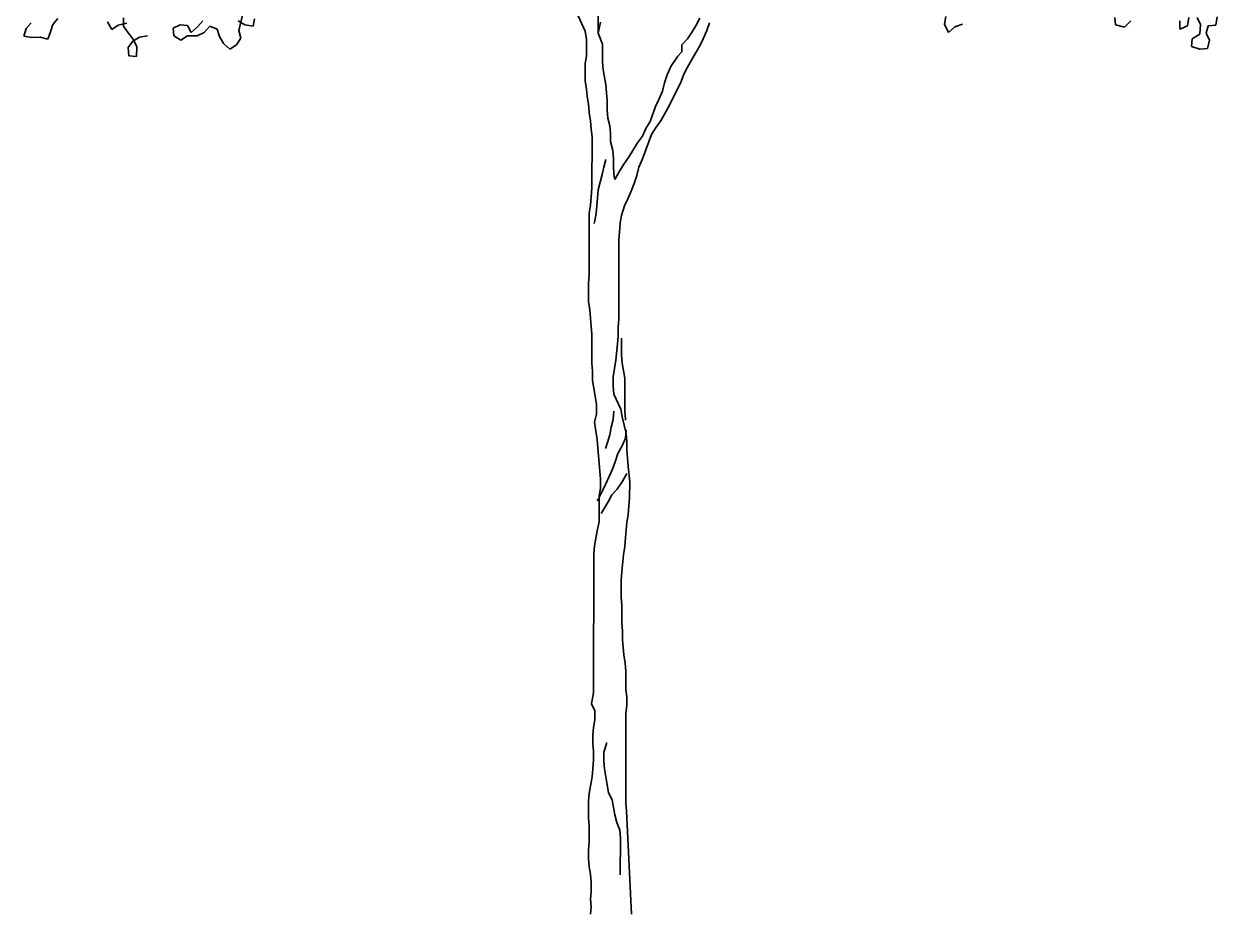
# Model space of a CAD drawing. Header units: millimetres. Extents: x 3675 to 7804, y -1257 to 3701.
# Drawn here: x 4450.6 to 4770.5, y -734.4 to -495.5 of the extents above; entities that cross this region are included whole.
import ezdxf

# ---------------------------------------------------------------- set-up
doc = ezdxf.new("R2010")
doc.units = ezdxf.units.MM
doc.layers.add('L-shrub', color=74, linetype='Continuous', lineweight=35)

# ---------------------------------------------------------------- blocks, each defined once
blk = doc.blocks.new('a4')
for p, q in [((-0.7946, 1.3366), (-0.8022, 1.328)), ((-0.6966, 1.3256), (-0.6966, 1.3376)), ((-0.5186, 1.3437), (-0.5248, 1.319)), ((-0.5011, 1.3365), (-0.5031, 1.3252)), ((-0.0081, 1.318), (-0.0183, 1.3407)), ((0.0115, 1.3437), (0.0115, 1.3149)), ((0.1577, 1.3271), (0.1629, 1.3374)), ((0.5277, 1.3284), (0.5298, 1.3398)), ((0.7821, 1.3385), (0.7831, 1.3272)), ((0.8902, 1.326), (0.8923, 1.3384)), ((0.9046, 1.3384), (0.9098, 1.3281)), ((0.9324, 1.327), (0.9345, 1.3394)), ((-0.8452, 1.3106), (-0.842, 1.3219)), ((-0.842, 1.3219), (-0.8344, 1.3306)), ((-0.8022, 1.328), (-0.8054, 1.3167)), ((-0.7141, 1.3205), (-0.7206, 1.3317)), ((-0.7044, 1.3267), (-0.7141, 1.3205)), ((-0.6917, 1.3298), (-0.7044, 1.3267)), ((-0.6896, 1.3153), (-0.6966, 1.3256)), ((-0.6226, 1.3222), (-0.6123, 1.3273)), ((-0.6216, 1.3109), (-0.6226, 1.3222)), ((-0.6123, 1.3273), (-0.601, 1.3263)), ((-0.601, 1.3263), (-0.5958, 1.316)), ((-0.5958, 1.316), (-0.5865, 1.3242)), ((-0.5865, 1.3242), (-0.5783, 1.3335)), ((-0.568, 1.3252), (-0.5763, 1.316)), ((-0.5567, 1.3211), (-0.568, 1.3252)), ((-0.5536, 1.3098), (-0.5567, 1.3211)), ((-0.5155, 1.3272), (-0.5258, 1.3334)), ((-0.5248, 1.319), (-0.5217, 1.3077)), ((-0.5031, 1.3252), (-0.5155, 1.3272)), ((-0.006, 1.3056), (-0.0081, 1.318)), ((0.0115, 1.3149), (0.0146, 1.3314)), ((0.0146, 1.3314), (0.0115, 1.3149)), ((0.1515, 1.3168), (0.1577, 1.3271)), ((0.1732, 1.3189), (0.168, 1.3065)), ((0.1773, 1.3302), (0.1732, 1.3189)), ((0.5339, 1.3161), (0.5277, 1.3284)), ((0.5432, 1.3243), (0.5339, 1.3161)), ((0.5545, 1.3284), (0.5432, 1.3243)), ((0.7831, 1.3272), (0.7965, 1.3241)), ((0.7965, 1.3241), (0.8058, 1.3333)), ((0.8789, 1.3333), (0.8789, 1.3209)), ((0.8789, 1.3209), (0.8902, 1.326)), ((0.9098, 1.3281), (0.9087, 1.3137)), ((0.918, 1.3147), (0.9211, 1.326)), ((0.9211, 1.326), (0.9324, 1.327)), ((-0.8334, 1.3083), (-0.8452, 1.3106)), ((-0.8208, 1.3091), (-0.8334, 1.3083)), ((-0.8095, 1.3059), (-0.8208, 1.3091)), ((-0.8054, 1.3167), (-0.8095, 1.3059)), ((-0.682, 1.3059), (-0.6896, 1.3153)), ((-0.6827, 1.3028), (-0.6895, 1.2936)), ((-0.673, 1.3089), (-0.6827, 1.3028)), ((-0.6769, 1.2945), (-0.682, 1.3059)), ((-0.6608, 1.3112), (-0.673, 1.3089)), ((-0.6113, 1.3047), (-0.6216, 1.3109)), ((-0.601, 1.3108), (-0.6113, 1.3047)), ((-0.5866, 1.3108), (-0.601, 1.3108)), ((-0.5763, 1.316), (-0.5866, 1.3108)), ((-0.5474, 1.2995), (-0.5536, 1.3098)), ((-0.5382, 1.2912), (-0.5474, 1.2995)), ((-0.5217, 1.3077), (-0.5279, 1.2974)), ((-0.006, 1.2809), (-0.006, 1.3056)), ((0.0115, 1.3149), (0.0177, 1.2984)), ((0.1361, 1.2973), (0.1443, 1.3065)), ((0.1443, 1.3065), (0.1515, 1.3168)), ((0.168, 1.3065), (0.1628, 1.2962)), ((0.8974, 1.3065), (0.8963, 1.2951)), ((0.9087, 1.3137), (0.8974, 1.3065)), ((0.9231, 1.3044), (0.918, 1.3147)), ((0.92, 1.292), (0.9231, 1.3044)), ((-0.6895, 1.2936), (-0.6886, 1.2811)), ((-0.6772, 1.2802), (-0.6769, 1.2945)), ((-0.5279, 1.2974), (-0.5382, 1.2912)), ((0.0177, 1.2984), (0.0176, 1.2716)), ((0.1299, 1.2808), (0.1361, 1.287)), ((0.1361, 1.287), (0.1361, 1.2973)), ((0.1567, 1.2849), (0.1443, 1.2643)), ((0.1628, 1.2962), (0.1567, 1.2849)), ((0.8963, 1.2951), (0.9087, 1.291)), ((0.9087, 1.291), (0.92, 1.292)), ((-0.6886, 1.2811), (-0.6772, 1.2802)), ((-0.0081, 1.2696), (-0.006, 1.2809)), ((-0.0081, 1.2439), (-0.0081, 1.2696)), ((0.0176, 1.2716), (0.0187, 1.2603)), ((0.1144, 1.253), (0.1196, 1.2654)), ((0.1196, 1.2654), (0.1299, 1.2808)), ((0.1443, 1.2643), (0.1391, 1.254)), ((0.0187, 1.2603), (0.0228, 1.2377)), ((0.1103, 1.2407), (0.1144, 1.253)), ((0.1391, 1.254), (0.135, 1.2427)), ((-0.0061, 1.2315), (-0.0081, 1.2439)), ((-0.0051, 1.2202), (-0.0061, 1.2315)), ((0.0228, 1.2377), (0.0238, 1.2263)), ((0.102, 1.216), (0.1072, 1.2283)), ((0.1072, 1.2283), (0.1103, 1.2407)), ((0.135, 1.2427), (0.1175, 1.2077)), ((-0.003, 1.2088), (-0.0051, 1.2202)), ((0.0238, 1.2263), (0.0248, 1.214)), ((0.0248, 1.214), (0.0248, 1.2006)), ((0.0969, 1.2057), (0.102, 1.216)), ((-0.002, 1.1965), (-0.003, 1.2088)), ((0.0001, 1.1841), (-0.002, 1.1965)), ((0.0248, 1.2006), (0.0258, 1.1882)), ((0.0886, 1.183), (0.0969, 1.2057)), ((0.1175, 1.2077), (0.1051, 1.1851)), ((0.0011, 1.1718), (0.0001, 1.1841)), ((0.0258, 1.1882), (0.0289, 1.1769)), ((0.0289, 1.1769), (0.0299, 1.1656)), ((0.0824, 1.1727), (0.0886, 1.183)), ((0.0979, 1.1748), (0.0906, 1.1635)), ((0.1051, 1.1851), (0.0979, 1.1748)), ((0.0021, 1.1604), (0.0011, 1.1718)), ((0.002, 1.0843), (0.0021, 1.1604)), ((0.0299, 1.1656), (0.0299, 1.1532)), ((0.07, 1.1511), (0.0773, 1.1614)), ((0.0773, 1.1614), (0.0824, 1.1727)), ((0.0906, 1.1635), (0.0824, 1.1408)), ((0.0299, 1.1532), (0.033, 1.1398)), ((0.033, 1.1398), (0.034, 1.1275)), ((0.0566, 1.1295), (0.0628, 1.1398)), ((0.0628, 1.1398), (0.07, 1.1511)), ((0.0824, 1.1408), (0.0772, 1.1274)), ((0.0227, 1.1264), (0.0196, 1.1151)), ((0.034, 1.1275), (0.034, 1.1141)), ((0.0494, 1.1192), (0.0566, 1.1295)), ((0.0772, 1.1274), (0.0721, 1.1151)), ((0.0175, 1.1038), (0.0113, 1.0812)), ((0.0196, 1.1151), (0.0175, 1.1038)), ((0.034, 1.1141), (0.035, 1.1007)), ((0.036, 1.0966), (0.0432, 1.1089)), ((0.0432, 1.1089), (0.0494, 1.1192)), ((0.0721, 1.1151), (0.069, 1.1027)), ((0.035, 1.1007), (0.036, 1.0966)), ((0.0648, 1.0904), (0.0607, 1.079)), ((0.069, 1.1027), (0.0648, 1.0904)), ((-0.0001, 1.0585), (0.001, 1.0709)), ((0.001, 1.0709), (0.002, 1.0843)), ((0.0102, 1.0688), (0.0082, 1.0461)), ((0.0113, 1.0812), (0.0102, 1.0688)), ((0.0607, 1.079), (0.0556, 1.0677)), ((-0.0021, 1.0462), (-0.0001, 1.0585)), ((0.0504, 1.0574), (0.0463, 1.043)), ((0.0556, 1.0677), (0.0504, 1.0574)), ((-0.0022, 0.9555), (-0.0021, 1.0462)), ((0.0061, 1.0348), (0.0051, 1.0307)), ((0.0082, 1.0461), (0.0061, 1.0348)), ((0.0463, 1.043), (0.0442, 1.0317)), ((0.0431, 1.0183), (0.0421, 1.006)), ((0.0442, 1.0317), (0.0431, 1.0183)), ((0.0421, 1.006), (0.042, 0.8875)), ((-0.0033, 0.9411), (-0.0022, 0.9555)), ((-0.0033, 0.9144), (-0.0033, 0.9411)), ((-0.0012, 0.902), (-0.0033, 0.9144)), ((0.0008, 0.8773), (-0.0012, 0.902)), ((0.0018, 0.866), (0.0008, 0.8773)), ((0.041, 0.8762), (0.0409, 0.8628)), ((0.042, 0.8875), (0.041, 0.8762)), ((0.0018, 0.8227), (0.0018, 0.866)), ((0.0409, 0.8628), (0.0399, 0.8515)), ((0.0461, 0.8597), (0.0461, 0.834)), ((0.0399, 0.8515), (0.0378, 0.8268)), ((0.0028, 0.8104), (0.0018, 0.8227)), ((0.0378, 0.8268), (0.0337, 0.8021)), ((0.0461, 0.834), (0.0471, 0.8227)), ((0.0471, 0.8227), (0.0512, 0.8)), ((0.0028, 0.797), (0.0028, 0.8104)), ((0.0337, 0.8021), (0.0337, 0.7887)), ((0.0048, 0.7846), (0.0028, 0.797)), ((0.0069, 0.7733), (0.0048, 0.7846)), ((0.0337, 0.7887), (0.0347, 0.7763)), ((0.0512, 0.8), (0.0511, 0.7506)), ((0.0089, 0.7609), (0.0069, 0.7733)), ((0.0347, 0.7763), (0.045, 0.7537)), ((0.0089, 0.7465), (0.0089, 0.7609)), ((0.0347, 0.7506), (0.0336, 0.7382)), ((0.045, 0.7537), (0.047, 0.7424)), ((0.0511, 0.7506), (0.0522, 0.7393)), ((0.0058, 0.7342), (0.0089, 0.7465)), ((0.0079, 0.7208), (0.0058, 0.7342)), ((0.0336, 0.7382), (0.0305, 0.7269)), ((0.047, 0.7424), (0.0532, 0.7176)), ((0.0522, 0.7393), (0.0522, 0.7372)), ((0.0099, 0.7084), (0.0079, 0.7208)), ((0.0285, 0.7156), (0.0254, 0.7043)), ((0.0305, 0.7269), (0.0285, 0.7156)), ((0.0532, 0.7228), (0.0521, 0.7104)), ((0.0532, 0.7176), (0.0542, 0.7053)), ((0.0109, 0.6961), (0.0099, 0.7084)), ((0.013, 0.6734), (0.0109, 0.6961)), ((0.0254, 0.7043), (0.0223, 0.695)), ((0.047, 0.6991), (0.0408, 0.6878)), ((0.0521, 0.7104), (0.047, 0.6991)), ((0.0542, 0.7053), (0.0542, 0.6919)), ((0.0408, 0.6878), (0.0367, 0.6754)), ((0.0542, 0.6919), (0.0552, 0.6806)), ((0.0552, 0.6806), (0.0562, 0.6682)), ((0.014, 0.661), (0.013, 0.6734)), ((0.015, 0.6497), (0.014, 0.661)), ((0.0325, 0.6641), (0.0222, 0.6415)), ((0.0367, 0.6754), (0.0325, 0.6641)), ((0.0562, 0.6682), (0.0583, 0.6456)), ((0.015, 0.6363), (0.015, 0.6497)), ((0.0222, 0.6415), (0.0171, 0.6312)), ((0.0469, 0.6456), (0.0397, 0.6342)), ((0.0541, 0.6579), (0.0469, 0.6456)), ((0.0583, 0.6456), (0.0582, 0.6208)), ((0.0171, 0.6312), (0.0119, 0.6199)), ((0.0129, 0.624), (0.015, 0.6363)), ((0.0129, 0.5859), (0.0129, 0.624)), ((0.0315, 0.626), (0.0263, 0.6157)), ((0.0397, 0.6342), (0.0315, 0.626)), ((0.0119, 0.6199), (0.0098, 0.6168)), ((0.0201, 0.6054), (0.016, 0.5982)), ((0.0263, 0.6157), (0.0201, 0.6054)), ((0.0572, 0.6095), (0.0561, 0.5961)), ((0.0582, 0.6208), (0.0572, 0.6095)), ((0.0561, 0.5961), (0.0541, 0.5848)), ((0.0057, 0.5498), (0.0098, 0.5725)), ((0.0098, 0.5725), (0.0129, 0.5859)), ((0.0541, 0.5848), (0.052, 0.5622)), ((0.052, 0.5622), (0.051, 0.5488)), ((0.0044, 0.3305), (0.0046, 0.5375)), ((0.0046, 0.5375), (0.0057, 0.5498)), ((0.0489, 0.5364), (0.0468, 0.5117)), ((0.051, 0.5488), (0.0489, 0.5364)), ((0.0458, 0.4983), (0.0457, 0.4726)), ((0.0468, 0.5117), (0.0458, 0.4983)), ((0.0457, 0.4726), (0.0468, 0.4613)), ((0.0468, 0.4613), (0.0467, 0.4345)), ((0.0467, 0.4345), (0.0478, 0.4232)), ((0.0478, 0.4232), (0.0477, 0.4098)), ((0.0477, 0.4098), (0.0498, 0.3871)), ((0.0498, 0.3871), (0.0518, 0.3748)), ((0.0518, 0.3748), (0.0528, 0.3624)), ((0.0528, 0.3624), (0.0528, 0.3356)), ((0.0013, 0.3141), (0.0044, 0.3305)), ((0.0528, 0.3356), (0.0538, 0.3243)), ((0.0538, 0.3243), (0.0538, 0.3119)), ((0.0065, 0.3037), (0.0013, 0.3141)), ((0.0064, 0.2904), (0.0065, 0.3037)), ((0.0538, 0.3119), (0.0528, 0.2996)), ((0.0044, 0.279), (0.0064, 0.2904)), ((0.0528, 0.2996), (0.0527, 0.1657)), ((0.0033, 0.2677), (0.0044, 0.279)), ((0.0033, 0.2554), (0.0033, 0.2677)), ((0.0043, 0.243), (0.0033, 0.2554)), ((0.0198, 0.242), (0.0239, 0.2543)), ((0.0239, 0.2543), (0.0239, 0.2564)), ((0.0043, 0.2306), (0.0043, 0.243)), ((0.0198, 0.2286), (0.0198, 0.242)), ((0.0022, 0.2049), (0.0033, 0.2173)), ((0.0033, 0.2173), (0.0043, 0.2306)), ((0.0208, 0.2172), (0.0198, 0.2286)), ((0.0228, 0.2049), (0.0208, 0.2172)), ((-0.0019, 0.1802), (0.0022, 0.2049)), ((0.0249, 0.1936), (0.0228, 0.2049)), ((-0.0029, 0.1689), (-0.0019, 0.1802)), ((0.0269, 0.1812), (0.0249, 0.1936)), ((0.0321, 0.1709), (0.0269, 0.1812)), ((-0.003, 0.1431), (-0.0029, 0.1689)), ((0.0362, 0.1482), (0.0321, 0.1709)), ((0.0527, 0.1657), (0.0537, 0.1544)), ((-0.0019, 0.1318), (-0.003, 0.1431)), ((0.0393, 0.1369), (0.0362, 0.1482)), ((0.0537, 0.1544), (0.0608, 0.0004)), ((-0.002, 0.1071), (-0.0019, 0.1318)), ((0.0434, 0.1256), (0.0393, 0.1369)), ((0.0444, 0.1132), (0.0434, 0.1256)), ((-0.003, 0.0958), (-0.002, 0.1071)), ((0.0443, 0.0587), (0.0444, 0.1132)), ((-0.003, 0.0834), (-0.003, 0.0958)), ((-0.002, 0.071), (-0.003, 0.0834)), ((0.0001, 0.0597), (-0.002, 0.071)), ((0.0011, 0.0474), (0.0001, 0.0597)), ((0.0011, 0.034), (0.0011, 0.0474)), ((0, 0.0227), (0.0011, 0.034)), ((0.001, 0.0113), (0, 0.0227)), ((0, 0), (0.001, 0.0113))]:
    blk.add_line(p, q)
blk = doc.blocks.new('A$C11BA3BBE')
at = {"xscale": 1.757985580985007, "yscale": 1.757985580985007, "zscale": 1.757985580985007}
blk.add_blockref('a4', (1.7893, 0), dxfattribs=at)

msp = doc.modelspace()

# ---------------------------------------------------------------- block references
at = {"layer": 'L-shrub', "xscale": 102.2617952794016, "yscale": 102.2617952794016, "zscale": 102.2617952794016}
msp.add_blockref('A$C11BA3BBE', (4419.53, -734.4), dxfattribs=at)

doc.saveas('drawing.dxf')
